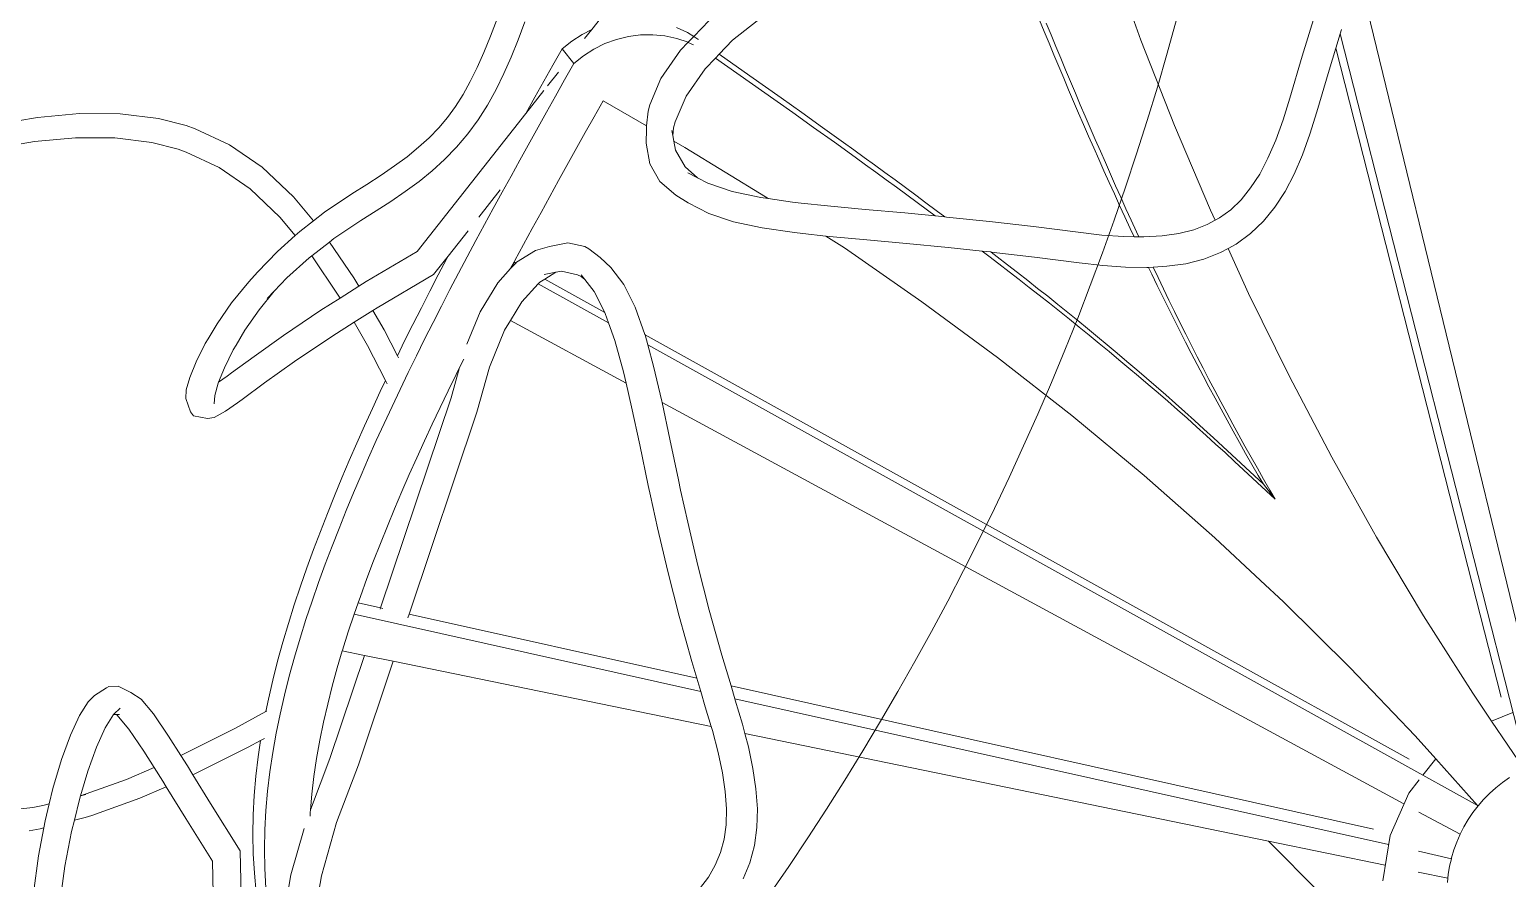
# Model space of a CAD drawing. Header units: millimetres. Extents: x 930469 to 1523124, y -120375 to 411163.
# Drawn here: x 1427093 to 1427715, y -42113 to -41756 of the extents above; entities that cross this region are included whole.
import ezdxf

# ---------------------------------------------------------------- set-up
doc = ezdxf.new("R2010")
doc.units = ezdxf.units.MM
doc.linetypes.add('HIDDEN', pattern=[0.75, 0.5, -0.25])
for name, color, linetype, lineweight in [('A-NET KHUAT', 8, 'HIDDEN', 0), ('A-NET THAY', 8, 'Continuous', 0), ('xr', 8, 'Continuous', 0)]:
    doc.layers.add(name, color=color, linetype=linetype, lineweight=lineweight)

# ---------------------------------------------------------------- blocks, each defined once
blk = doc.blocks.new('zzz')
at = {"layer": 'xr', "ltscale": 3}
for p, q in [((1233627.6, 16659), (1233621.5, 16694.8)), ((1233647.9, 16656.6), (1233641.6, 16693.2)), ((1233064, 16685.4), (1233066.8, 16660.4)), ((1233025.9, 16655.8), (1232994.5, 16660)), ((1233047.1, 16663.7), (1233048.8, 16654.3)), ((1233066.8, 16660.4), (1233068.3, 16652.1)), ((1233630.8, 16624.4), (1233627.6, 16659)), ((1233651.2, 16621.1), (1233647.9, 16656.6)), ((1233049.5, 16651.3), (1233025.9, 16655.8)), ((1233048.8, 16654.3), (1233049.5, 16651.3)), ((1233055.5, 16650.2), (1233049.5, 16651.3)), ((1233069.7, 16646.7), (1233055.5, 16650.2)), ((1233068.3, 16652.1), (1233069.7, 16646.7)), ((1233082.7, 16643.5), (1233069.7, 16646.7)), ((1233107, 16636.3), (1233082.7, 16643.5)), ((1232986.2, 16637.6), (1233017.2, 16633.4)), ((1233017.2, 16633.4), (1233046.4, 16627.9)), ((1233127.6, 16628.8), (1233107, 16636.3)), ((1233046.4, 16627.9), (1233056.1, 16625.5)), ((1233056.1, 16625.5), (1233058.4, 16616.5)), ((1233056.1, 16625.5), (1233073.3, 16621.3)), ((1233073.3, 16621.3), (1233076.4, 16620.4)), ((1233076.4, 16620.4), (1233077.6, 16615.7)), ((1233076.4, 16620.4), (1233090.3, 16581.5)), ((1233076.4, 16620.4), (1233097.2, 16614.2)), ((1233144.1, 16621.3), (1233127.6, 16628.8)), ((1233155.7, 16614), (1233144.1, 16621.3)), ((1233630.6, 16591.4), (1233630.8, 16624.4)), ((1233651, 16586.9), (1233651.2, 16621.1)), ((1233060, 16610.8), (1233058.4, 16616.5)), ((1233060, 16610.8), (1233074.5, 16570.4)), ((1233097.2, 16614.2), (1233117.6, 16606.8)), ((1233117.6, 16606.8), (1233133.8, 16599.5)), ((1233160.9, 16608.4), (1233155.7, 16614)), ((1233167.5, 16598.3), (1233160.9, 16608.4)), ((1233133.8, 16599.5), (1233144.9, 16592.4)), ((1233168.5, 16596.4), (1233167.5, 16598.3)), ((1233169, 16588.5), (1233168.5, 16596.4)), ((1233090.3, 16581.5), (1233100.5, 16558.3)), ((1233132.8, 16579.5), (1233144.8, 16589.7)), ((1233144.8, 16589.7), (1233145, 16590)), ((1233145, 16590), (1233144.9, 16592.4)), ((1233144.9, 16592.4), (1233145.2, 16592.2)), ((1233145.1, 16587.5), (1233145, 16590)), ((1233145.2, 16592.2), (1233150.3, 16586.8)), ((1233163.6, 16577.8), (1233169, 16588.5)), ((1233626.7, 16560.3), (1233630.6, 16591.4)), ((1233646.9, 16554.5), (1233651, 16586.9)), ((1233074.5, 16570.4), (1233084.2, 16548.2)), ((1233114.2, 16566.9), (1233132.8, 16579.5)), ((1233145.7, 16558.8), (1233157.9, 16569.1)), ((1233157.9, 16569.1), (1233163.6, 16577.8)), ((1233089, 16551.1), (1233100.5, 16558.3)), ((1233100.5, 16558.3), (1233114.2, 16566.9)), ((1233126.9, 16546.1), (1233145.7, 16558.8)), ((1233621, 16538.1), (1233626.7, 16560.3)), ((1233057.4, 16531.6), (1233084.2, 16548.2)), ((1233084.2, 16548.2), (1233089, 16551.1)), ((1233110.5, 16535.8), (1233126.9, 16546.1)), ((1233641, 16531.4), (1233646.9, 16554.5)), ((1233021.4, 16509.2), (1233057.4, 16531.6)), ((1233101.7, 16530.2), (1233110.5, 16535.8)), ((1233110.5, 16535.8), (1233133.2, 16490.4)), ((1233399.9, 16527.6), (1233411.2, 16531.6)), ((1233418.4, 16531.2), (1233411.2, 16531.6)), ((1233618.6, 16531.2), (1233621, 16538.1)), ((1233638.3, 16523.6), (1233641, 16531.4)), ((1233070, 16510.7), (1233094.2, 16525.6)), ((1233094.2, 16525.6), (1233101.7, 16530.2)), ((1233094.2, 16525.6), (1233117.4, 16479.1)), ((1233394.3, 16513.3), (1233396.5, 16525.2)), ((1233399.9, 16527.6), (1233396.5, 16525.2)), ((1233428.9, 16528.2), (1233418.4, 16531.2)), ((1233442.1, 16522.8), (1233428.9, 16528.2)), ((1233457.4, 16515.2), (1233442.1, 16522.8)), ((1233605.7, 16503.5), (1233618.6, 16531.2)), ((1233624.9, 16494.8), (1233638.3, 16523.6)), ((1233021.4, 16509.2), (1232720.2, 16501.8)), ((1233030.3, 16485.9), (1233070, 16510.7)), ((1233394.3, 16513.3), (1233395.2, 16507.7)), ((1233395.2, 16507.7), (1233400.6, 16498.2)), ((1233406.7, 16507.8), (1233413.7, 16507.3)), ((1233413.7, 16507.3), (1233424.1, 16504.4)), ((1233461.5, 16512.9), (1233457.4, 16515.2)), ((1233474.1, 16505.3), (1233461.5, 16512.9)), ((1233400.6, 16498.2), (1233407.5, 16488.2)), ((1233424.1, 16504.4), (1233425, 16504)), ((1233425, 16504), (1233430, 16496.8)), ((1233425, 16504), (1233437.1, 16499.1)), ((1233430, 16496.8), (1233432.7, 16493)), ((1233437.1, 16499.1), (1233452.2, 16491.6)), ((1233491.6, 16493.1), (1233474.1, 16505.3)), ((1233587.7, 16477.5), (1233605.7, 16503.5)), ((1233605.9, 16467.4), (1233624.9, 16494.8)), ((1233030.3, 16485.9), (1232715, 16478.1)), ((1233133.2, 16490.4), (1233147.5, 16464.2)), ((1233407.5, 16488.2), (1233410.4, 16484.2)), ((1233410.4, 16484.2), (1233424.4, 16465.2)), ((1233432.7, 16493), (1233446.6, 16474.1)), ((1233452.2, 16491.6), (1233456.2, 16489.3)), ((1233456.2, 16489.3), (1233468.7, 16481.8)), ((1233468.7, 16481.8), (1233485.9, 16469.8)), ((1233509.4, 16478.6), (1233491.6, 16493.1)), ((1233011.3, 16473.9), (1232995.1, 16472.3)), ((1233027.7, 16474.9), (1233011.3, 16473.9)), ((1233044, 16475.2), (1233027.7, 16474.9)), ((1233060.4, 16474.9), (1233044, 16475.2)), ((1233076.7, 16474), (1233060.4, 16474.9)), ((1233093, 16472.6), (1233076.7, 16474)), ((1233109.3, 16470.6), (1233093, 16472.6)), ((1233123.2, 16468.6), (1233109.3, 16470.6)), ((1233117.4, 16479.1), (1233123.2, 16468.6)), ((1233446.6, 16474.1), (1233464.3, 16449.4)), ((1233485.9, 16469.8), (1233501.5, 16457.1)), ((1233509.4, 16478.6), (1233517.5, 16471.1)), ((1233535, 16454.5), (1233517.5, 16471.1)), ((1233564, 16452.3), (1233587.7, 16477.5)), ((1233015.2, 16465), (1232998.8, 16464.1)), ((1233031.5, 16465.4), (1233015.2, 16465)), ((1233047.9, 16465.1), (1233031.5, 16465.4)), ((1233064.2, 16464.2), (1233047.9, 16465.1)), ((1233080.5, 16462.7), (1233064.2, 16464.2)), ((1233096.8, 16460.8), (1233080.5, 16462.7)), ((1233113, 16458.4), (1233096.8, 16460.8)), ((1233129.2, 16455.5), (1233113, 16458.4)), ((1233123.2, 16468.6), (1233124.9, 16465.4)), ((1233157.9, 16462), (1233147.5, 16464.2)), ((1233147.5, 16464.2), (1233147.9, 16463.5)), ((1233173.9, 16458.4), (1233157.9, 16462)), ((1233189.9, 16454.3), (1233173.9, 16458.4)), ((1233424.4, 16465.2), (1233442.3, 16440.2)), ((1233501.5, 16457.1), (1233495.4, 16463)), ((1233512.8, 16446.4), (1233501.5, 16457.1)), ((1233581.1, 16441), (1233605.9, 16467.4)), ((1232968.9, 16450.2), (1233009.9, 16443.1)), ((1233145.4, 16452.2), (1233129.2, 16455.5)), ((1233161.4, 16448.5), (1233145.4, 16452.2)), ((1233177.4, 16444.5), (1233161.4, 16448.5)), ((1233193.4, 16440.1), (1233177.4, 16444.5)), ((1233205.8, 16449.9), (1233189.9, 16454.3)), ((1233221.7, 16445.2), (1233205.8, 16449.9)), ((1233237.4, 16440.3), (1233221.7, 16445.2)), ((1233464.3, 16449.4), (1233485.5, 16418)), ((1233529.6, 16427.6), (1233512.8, 16446.4)), ((1233548.5, 16439.5), (1233535, 16454.5)), ((1233548.5, 16439.5), (1233564, 16452.3)), ((1233009.9, 16443.1), (1233049, 16431.9)), ((1233209.2, 16435.4), (1233193.4, 16440.1)), ((1233224.9, 16430.4), (1233209.2, 16435.4)), ((1233253, 16435.1), (1233237.4, 16440.3)), ((1233268.5, 16429.7), (1233253, 16435.1)), ((1233442.3, 16440.2), (1233463.5, 16408.7)), ((1233551.9, 16435.6), (1233548.5, 16439.5)), ((1233560.8, 16424.2), (1233551.9, 16435.6)), ((1233560.8, 16424.2), (1233581.1, 16441)), ((1233009.2, 16417.4), (1232975, 16423.4)), ((1233062.6, 16426.8), (1233059.3, 16427)), ((1233064.7, 16426.7), (1233062.6, 16426.8)), ((1233064.7, 16426.7), (1233108, 16410.2)), ((1233077.8, 16425.5), (1233064.7, 16426.7)), ((1233092.9, 16423.7), (1233077.8, 16425.5)), ((1233108.1, 16421.4), (1233092.9, 16423.7)), ((1233123.3, 16418.7), (1233108.1, 16421.4)), ((1233240.5, 16425.2), (1233224.9, 16430.4)), ((1233256.1, 16419.8), (1233240.5, 16425.2)), ((1233271.5, 16414.2), (1233256.1, 16419.8)), ((1233283.9, 16424), (1233268.5, 16429.7)), ((1233299.2, 16418.3), (1233283.9, 16424)), ((1233498.2, 16403.2), (1233531.2, 16425.6)), ((1233531.2, 16425.6), (1233529.6, 16427.6)), ((1233542.9, 16410.5), (1233531.2, 16425.6)), ((1233568.2, 16414.7), (1233560.8, 16424.2)), ((1233054.1, 16404.6), (1233009.2, 16417.4)), ((1233194.8, 16381), (1233108, 16410.2)), ((1233138.5, 16415.6), (1233123.3, 16418.7)), ((1233153.8, 16412.1), (1233138.5, 16415.6)), ((1233169, 16408.3), (1233153.8, 16412.1)), ((1233184.2, 16404.1), (1233169, 16408.3)), ((1233286.7, 16408.4), (1233271.5, 16414.2)), ((1233301.8, 16402.5), (1233286.7, 16408.4)), ((1233314.3, 16412.3), (1233299.2, 16418.3)), ((1233329.3, 16406.3), (1233314.3, 16412.3)), ((1233463.5, 16408.7), (1233475.3, 16389.9)), ((1233485.5, 16418), (1233495.7, 16401.7)), ((1233512.7, 16390), (1233542.9, 16410.5)), ((1233545.8, 16406.8), (1233542.9, 16410.5)), ((1233583.6, 16391.9), (1233568.2, 16414.7)), ((1233102.7, 16386.1), (1233054.1, 16404.6)), ((1233198.7, 16399.8), (1233184.2, 16404.1)), ((1233194.8, 16381), (1233198.7, 16399.8)), ((1233199.3, 16399.6), (1233198.7, 16399.8)), ((1233214.5, 16394.9), (1233199.3, 16399.6)), ((1233229.5, 16389.8), (1233214.5, 16394.9)), ((1233316.8, 16396.5), (1233301.8, 16402.5)), ((1233331.7, 16390.3), (1233316.8, 16396.5)), ((1233344.2, 16400.1), (1233329.3, 16406.3)), ((1233359, 16393.9), (1233344.2, 16400.1)), ((1233495.7, 16401.7), (1233498.2, 16403.2)), ((1233495.7, 16401.7), (1233505.7, 16385.9)), ((1233561.1, 16384.1), (1233545.8, 16406.8)), ((1233189.9, 16356.9), (1233102.7, 16386.1)), ((1233164.5, 16097.9), (1233229.5, 16389.8)), ((1233239.1, 16386.5), (1233229.5, 16389.8)), ((1233234.9, 16367.6), (1233239.1, 16386.5)), ((1233244.5, 16384.6), (1233239.1, 16386.5)), ((1233259.5, 16379.1), (1233244.5, 16384.6)), ((1233346.5, 16384), (1233331.7, 16390.3)), ((1233361.1, 16377.7), (1233346.5, 16384)), ((1233373.6, 16387.5), (1233359, 16393.9)), ((1233388.2, 16381), (1233373.6, 16387.5)), ((1233455.8, 16378.5), (1233475.3, 16389.9)), ((1233475.3, 16389.9), (1233485.3, 16374)), ((1233505.7, 16385.9), (1233512.7, 16390)), ((1233505.7, 16385.9), (1233509.6, 16379.7)), ((1233569.2, 16371.3), (1233561.1, 16384.1)), ((1233591.5, 16379.2), (1233583.6, 16391.9)), ((1233189.9, 16356.9), (1233194.8, 16381)), ((1233274.3, 16373.5), (1233259.5, 16379.1)), ((1233289.1, 16367.7), (1233274.3, 16373.5)), ((1233375.7, 16371.2), (1233361.1, 16377.7)), ((1233390.1, 16364.6), (1233375.7, 16371.2)), ((1233402.6, 16374.4), (1233388.2, 16381)), ((1233417, 16367.8), (1233402.6, 16374.4)), ((1233426.2, 16363.4), (1233455.8, 16378.5)), ((1233469, 16364.5), (1233485.3, 16374)), ((1233485.3, 16374), (1233487.6, 16370.4)), ((1233487.6, 16370.4), (1233515.6, 16322.9)), ((1233509.6, 16379.7), (1233534.9, 16336.7)), ((1233577.2, 16358.8), (1233569.2, 16371.3)), ((1233599.3, 16367.2), (1233591.5, 16379.2)), ((1233233.6, 16368), (1233234.9, 16367.6)), ((1233234.4, 16365.6), (1233234.9, 16367.6)), ((1233411.8, 16308.2), (1233234.9, 16367.6)), ((1233303.7, 16361.8), (1233289.1, 16367.7)), ((1233318.3, 16355.8), (1233303.7, 16361.8)), ((1233404.5, 16357.9), (1233390.1, 16364.6)), ((1233418.8, 16351.2), (1233404.5, 16357.9)), ((1233426.2, 16363.4), (1233417, 16367.8)), ((1233423.6, 16362.1), (1233426.2, 16363.4)), ((1233447.1, 16353.4), (1233469, 16364.5)), ((1233585.4, 16346.8), (1233577.2, 16358.8)), ((1233607, 16355.8), (1233599.3, 16367.2)), ((1233134.8, 16089.1), (1233189.9, 16356.9)), ((1233332.7, 16349.7), (1233318.3, 16355.8)), ((1233347.1, 16343.4), (1233332.7, 16349.7)), ((1233433, 16344.4), (1233418.8, 16351.2)), ((1233445.5, 16352.6), (1233447.1, 16353.4)), ((1233459.6, 16347.3), (1233447.1, 16353.4)), ((1233473.6, 16340.3), (1233459.6, 16347.3)), ((1233593.8, 16335.2), (1233585.4, 16346.8)), ((1233614.8, 16345.2), (1233607, 16355.8)), ((1233622.7, 16335.5), (1233614.8, 16345.2)), ((1233175.5, 16101.2), (1233229.5, 16343.6)), ((1233229.5, 16343.6), (1233226.5, 16344.6)), ((1233399.7, 16286.4), (1233229.5, 16343.6)), ((1233361.3, 16337.1), (1233347.1, 16343.4)), ((1233375.5, 16330.6), (1233361.3, 16337.1)), ((1233447.1, 16337.4), (1233433, 16344.4)), ((1233461.1, 16330.5), (1233447.1, 16337.4)), ((1233487.6, 16333.2), (1233473.6, 16340.3)), ((1233501.5, 16326.1), (1233487.6, 16333.2)), ((1233651.1, 16245.3), (1233534.9, 16336.7)), ((1233602.8, 16324.2), (1233593.8, 16335.2)), ((1233630.8, 16326.6), (1233622.7, 16335.5)), ((1233389.6, 16324.1), (1233375.5, 16330.6)), ((1233403.7, 16317.5), (1233389.6, 16324.1)), ((1233475.1, 16323.4), (1233461.1, 16330.5)), ((1233489, 16316.3), (1233475.1, 16323.4)), ((1233515.3, 16319), (1233501.5, 16326.1)), ((1233515.6, 16322.9), (1233531, 16310.7)), ((1233612.5, 16313.6), (1233602.8, 16324.2)), ((1233639.1, 16318.6), (1233630.8, 16326.6)), ((1233417.6, 16310.7), (1233403.7, 16317.5)), ((1233411.8, 16308.2), (1233437.3, 16301)), ((1233431.5, 16303.9), (1233417.6, 16310.7)), ((1233502.9, 16309.1), (1233489, 16316.3)), ((1233516.6, 16301.9), (1233502.9, 16309.1)), ((1233529.1, 16311.7), (1233515.3, 16319)), ((1233531, 16310.7), (1233529.1, 16311.7)), ((1233552.4, 16293.9), (1233531, 16310.7)), ((1233622.9, 16303.6), (1233612.5, 16313.6)), ((1233647.8, 16311.2), (1233639.1, 16318.6)), ((1233657.1, 16304.4), (1233647.8, 16311.2)), ((1233437.3, 16301), (1233431.5, 16303.9)), ((1233444.4, 16297.5), (1233437.3, 16301)), ((1233456.9, 16294.9), (1233484.1, 16283.8)), ((1233530.4, 16294.6), (1233516.6, 16301.9)), ((1233634, 16294.2), (1233622.9, 16303.6)), ((1233667.1, 16298.1), (1233657.1, 16304.4)), ((1233678, 16292), (1233667.1, 16298.1)), ((1233437.5, 16275.9), (1233399.7, 16286.4)), ((1233484.1, 16283.8), (1233508.7, 16268.9)), ((1233544.1, 16287.3), (1233530.4, 16294.6)), ((1233557.7, 16280), (1233544.1, 16287.3)), ((1233586.9, 16266.8), (1233563.9, 16284.9)), ((1233645.9, 16285.5), (1233634, 16294.2)), ((1233658.3, 16277.5), (1233645.9, 16285.5)), ((1233689.8, 16286.2), (1233678, 16292)), ((1233702.6, 16280.6), (1233689.8, 16286.2)), ((1233468.7, 16263.1), (1233437.5, 16275.9)), ((1233571.3, 16272.6), (1233557.7, 16280)), ((1233584.9, 16265.2), (1233571.3, 16272.6)), ((1233671.3, 16270.3), (1233658.3, 16277.5)), ((1233684.8, 16263.7), (1233671.3, 16270.3)), ((1233716.4, 16275.1), (1233702.6, 16280.6)), ((1233731, 16269.5), (1233716.4, 16275.1)), ((1233424.2, 16160.8), (1233476.9, 16258.1)), ((1233476.9, 16258.1), (1233468.7, 16263.1)), ((1233492.5, 16248.7), (1233476.9, 16258.1)), ((1233508.7, 16268.9), (1233520.6, 16258)), ((1233526, 16255.1), (1233520.6, 16258)), ((1233520.6, 16258), (1233525.2, 16253.7)), ((1233598.4, 16257.7), (1233584.9, 16265.2)), ((1233611.9, 16250.3), (1233598.4, 16257.7)), ((1233698.7, 16257.6), (1233684.8, 16263.7)), ((1233713.3, 16251.8), (1233698.7, 16257.6)), ((1233507.6, 16234.7), (1233492.5, 16248.7)), ((1233525.2, 16253.7), (1233526, 16255.1)), ((1233525.2, 16253.7), (1233525.9, 16253.1)), ((1233525.9, 16253.1), (1233535.9, 16237.2)), ((1233527.3, 16254.4), (1233526, 16255.1)), ((1233540.8, 16247.1), (1233527.3, 16254.4)), ((1233554.3, 16239.8), (1233540.8, 16247.1)), ((1233652.3, 16227.8), (1233611.9, 16250.3)), ((1233670.5, 16230.1), (1233651.1, 16245.3)), ((1233664.8, 16237.7), (1233651.1, 16245.3)), ((1233728.4, 16246), (1233713.3, 16251.8)), ((1233474.8, 16175.5), (1233507.6, 16234.7)), ((1233509.1, 16233.4), (1233507.6, 16234.7)), ((1233511.7, 16229.3), (1233509.1, 16233.4)), ((1233539.1, 16225.3), (1233535.9, 16237.2)), ((1233567.8, 16232.4), (1233554.3, 16239.8)), ((1233678.4, 16230.1), (1233664.8, 16237.7)), ((1233483.6, 16178.8), (1233511.7, 16229.3)), ((1233517.5, 16219.9), (1233511.7, 16229.3)), ((1233515.5, 16229.9), (1233517.5, 16219.9)), ((1233539.1, 16225.3), (1233542.3, 16209.8)), ((1233581.3, 16225), (1233567.8, 16232.4)), ((1233594.7, 16217.6), (1233581.3, 16225)), ((1233665.9, 16220.3), (1233652.3, 16227.8)), ((1233679.5, 16212.6), (1233665.9, 16220.3)), ((1233674.4, 16227), (1233686.1, 16217.8)), ((1233692, 16222.5), (1233678.4, 16230.1)), ((1233705.7, 16214.6), (1233692, 16222.5)), ((1233518.5, 16215.2), (1233515.4, 16201.6)), ((1233517.5, 16219.9), (1233518.5, 16215.2)), ((1233542.3, 16209.8), (1233539.1, 16195.6)), ((1233594.7, 16217.6), (1233635.1, 16195.2)), ((1233693.2, 16204.7), (1233679.5, 16212.6)), ((1233705.7, 16214.6), (1233693.2, 16204.7)), ((1233705.7, 16214.6), (1233712.2, 16206.5)), ((1233511.5, 16195.6), (1233501.2, 16187.7)), ((1233513.8, 16198.5), (1233511.5, 16195.6)), ((1233515.2, 16198.5), (1233511.5, 16195.6)), ((1233515.4, 16201.6), (1233513.8, 16198.5)), ((1233539.1, 16195.6), (1233537.3, 16192.1)), ((1233648.5, 16187.7), (1233635.1, 16195.2)), ((1233693.2, 16204.7), (1233699.7, 16196.7)), ((1233699.7, 16196.7), (1233705.4, 16187.9)), ((1233712.2, 16206.5), (1233717.8, 16197.7)), ((1233714.2, 16195.7), (1233721.8, 16189.7)), ((1233717.8, 16197.7), (1233721.8, 16189.7)), ((1233501.2, 16187.7), (1233483.6, 16178.8)), ((1233537.3, 16192.1), (1233529.9, 16182.7)), ((1233661.9, 16180.2), (1233648.5, 16187.7)), ((1233705.4, 16187.9), (1233710, 16178.6)), ((1233775.9, 16147.2), (1233721.8, 16189.7)), ((1233474.8, 16175.5), (1233459.9, 16170.2)), ((1233482.6, 16178.3), (1233474.8, 16175.5)), ((1233483.6, 16178.8), (1233482.6, 16178.3)), ((1233521.4, 16173.7), (1233507.2, 16162.6)), ((1233521.4, 16173.7), (1233529.9, 16182.7)), ((1233640.9, 16143.5), (1233661.9, 16180.2)), ((1233710, 16178.6), (1233713.5, 16168.8)), ((1233424.2, 16160.8), (1233404.1, 16156.1)), ((1233433.5, 16162.9), (1233424.2, 16160.8)), ((1233459.9, 16170.2), (1233433.5, 16162.9)), ((1233507.2, 16162.6), (1233488.2, 16153.1)), ((1233713.5, 16168.8), (1233716, 16158.8)), ((1233716, 16158.8), (1233717.3, 16148.5)), ((1233372.1, 16149.3), (1233338, 16142.2)), ((1233404.1, 16156.1), (1233372.1, 16149.3)), ((1233488.2, 16153.1), (1233465.1, 16144.9)), ((1233717.3, 16148.5), (1233717.5, 16138.2)), ((1233093.9, 15489.7), (1233456.4, 16142.5)), ((1233464.7, 16144.8), (1233197.3, 15663.1)), ((1233302.3, 16134.4), (1233265.4, 16125.7)), ((1233329.2, 16140.3), (1233302.3, 16134.4)), ((1233338, 16142.2), (1233329.2, 16140.3)), ((1233438.5, 16137.6), (1233408.9, 16130.7)), ((1233456.4, 16142.5), (1233438.5, 16137.6)), ((1233464.7, 16144.8), (1233456.4, 16142.5)), ((1233465.1, 16144.9), (1233464.7, 16144.8)), ((1233594, 16132.3), (1233608.7, 16140.7)), ((1233608.7, 16140.7), (1233626.2, 16143.8)), ((1233626.2, 16143.8), (1233638.3, 16143.7)), ((1233638.3, 16143.7), (1233640.9, 16143.5)), ((1233640.9, 16143.5), (1233653.1, 16142.2)), ((1233653.1, 16142.2), (1233658.4, 16140.8)), ((1233658.4, 16140.8), (1233680.6, 16131.4)), ((1233717.5, 16138.2), (1233716.5, 16128)), ((1233158.7, 15670.1), (1233407.8, 16130.5)), ((1233265.4, 16125.7), (1233227.8, 16116)), ((1233376.8, 16123.9), (1233342.7, 16116.7)), ((1233407.8, 16130.5), (1233376.8, 16123.9)), ((1233408.9, 16130.7), (1233407.8, 16130.5)), ((1233582.3, 16119), (1233594, 16132.3)), ((1233627.8, 16120.5), (1233632.6, 16121.4)), ((1233632.6, 16121.4), (1233636.9, 16122.1)), ((1233639.1, 16120.7), (1233632.6, 16121.4)), ((1233644.1, 16119.4), (1233639.1, 16120.7)), ((1233680.6, 16131.4), (1233704.6, 16114.9)), ((1233716.5, 16128), (1233714.4, 16118)), ((1233227.8, 16116), (1233189.7, 16105.5)), ((1233307.1, 16108.9), (1233270.4, 16100.3)), ((1233333.9, 16114.9), (1233307.1, 16108.9)), ((1233342.7, 16116.7), (1233333.9, 16114.9)), ((1233566.9, 16091.2), (1233576, 16108.5)), ((1233576, 16108.5), (1233582.3, 16119)), ((1233581.1, 16043.4), (1233622.5, 16111.2)), ((1233596.9, 16100.5), (1233606.3, 16111.1)), ((1233596.9, 16100.5), (1233601.3, 16108.9)), ((1233606.3, 16111.1), (1233620.3, 16119.2)), ((1233620.3, 16119.2), (1233627.8, 16120.5)), ((1233622.5, 16111.2), (1233627.8, 16120.5)), ((1233665.7, 16110.3), (1233644.1, 16119.4)), ((1233688.9, 16094.3), (1233665.7, 16110.3)), ((1233704.6, 16114.9), (1233711.2, 16108.6)), ((1233711.1, 16108.4), (1233709.1, 16104.1)), ((1233711.2, 16108.6), (1233711.1, 16108.4)), ((1233714.4, 16118), (1233711.2, 16108.6)), ((1233711.2, 16108.6), (1233716.1, 16103.8)), ((1233719.3, 16109), (1233716.1, 16103.8)), ((1233723.6, 16118.2), (1233719.3, 16109)), ((1233007.9, 16091.4), (1232998.1, 16098.9)), ((1233164.5, 16097.9), (1233151.6, 16094.1)), ((1233175.5, 16101.2), (1233164.5, 16097.9)), ((1233189.7, 16105.5), (1233175.5, 16101.2)), ((1233270.4, 16100.3), (1233233, 16090.7)), ((1233592.4, 16092), (1233596.9, 16100.5)), ((1233713.9, 16100.4), (1233713.4, 16099.9)), ((1233713.5, 16099.8), (1233713.9, 16100.4)), ((1233716.1, 16103.8), (1233713.9, 16100.4)), ((1233716.1, 16103.8), (1233729.5, 16090.8)), ((1233018.1, 16085.6), (1233007.9, 16091.4)), ((1233028.7, 16081.2), (1233018.1, 16085.6)), ((1233113.1, 16083.3), (1233095.9, 16079.6)), ((1233131.6, 16088.1), (1233113.1, 16083.3)), ((1233134.8, 16089.1), (1233131.6, 16088.1)), ((1233151.6, 16094.1), (1233134.8, 16089.1)), ((1233233, 16090.7), (1233195.1, 16080.2)), ((1233560, 16070.3), (1233566.9, 16091.2)), ((1233585.6, 16071.3), (1233592.4, 16092)), ((1233670.5, 16046.7), (1233697.9, 16085.5)), ((1233697.9, 16085.5), (1233688.9, 16094.3)), ((1233701.2, 16082.3), (1233697.9, 16085.5)), ((1233040, 16078.2), (1233028.7, 16081.2)), ((1233052.2, 16076.6), (1233040, 16078.2)), ((1233048.5, 15531.1), (1233169.1, 16072.4)), ((1233065.5, 16076.2), (1233052.2, 16076.6)), ((1233080.1, 16077.3), (1233065.5, 16076.2)), ((1233095.9, 16079.6), (1233080.1, 16077.3)), ((1233169.1, 16072.4), (1233158.1, 16069.1)), ((1233195.1, 16080.2), (1233169.1, 16072.4)), ((1233580.5, 16047.4), (1233585.6, 16071.3)), ((1233701.2, 16082.3), (1233683, 16056.5)), ((1233713, 16071), (1233701.2, 16082.3)), ((1233737.4, 16040), (1233713, 16071)), ((1233020.2, 16056.5), (1233006.6, 16062.1)), ((1233035.4, 15518.7), (1233158.1, 16069.1)), ((1233038.2, 15619.7), (1233129, 16060.7)), ((1233129, 16060.7), (1233117.7, 16057.8)), ((1233136.9, 16062.8), (1233129, 16060.7)), ((1233157.2, 16068.8), (1233136.9, 16062.8)), ((1233158.1, 16069.1), (1233157.2, 16068.8)), ((1233554.9, 16046.1), (1233560, 16070.3)), ((1233034.7, 16052.7), (1233020.2, 16056.5)), ((1233049.9, 16050.6), (1233034.7, 16052.7)), ((1233065.7, 16050.2), (1233049.9, 16050.6)), ((1233082.3, 16051.4), (1233065.7, 16050.2)), ((1233099.6, 16054), (1233082.3, 16051.4)), ((1233117.7, 16057.8), (1233099.6, 16054)), ((1233550.9, 16019), (1233554.9, 16046.1)), ((1233579.6, 16041), (1233580.5, 16047.4)), ((1233651.9, 16020.4), (1233670.5, 16046.7)), ((1233683, 16056.5), (1233664.4, 16030.2)), ((1233576.6, 16020.5), (1233579.6, 16041)), ((1233579.6, 16041), (1233581.1, 16043.4)), ((1233664.4, 16030.2), (1233651.9, 16012.7)), ((1233548, 15992.4), (1233550, 16011.9)), ((1233550, 16011.9), (1233550.9, 16019)), ((1233573.4, 15991.1), (1233575.7, 16013.4)), ((1233575.7, 16013.4), (1233576.6, 16020.5)), ((1233651.9, 16020.4), (1233639.4, 16002.8)), ((1233651.9, 16012.7), (1233639.4, 15995.2)), ((1233639.4, 16002.8), (1233626.9, 15985.3)), ((1233537.9, 15976.9), (1233548, 15992.4)), ((1233544.7, 15957.9), (1233547.7, 15989.5)), ((1233547.7, 15989.5), (1233548, 15992.4)), ((1233570.4, 15959.4), (1233573.4, 15991.1)), ((1233626.9, 15985.3), (1233614.3, 15967.9)), ((1233626.8, 15977.7), (1233639.4, 15995.2)), ((1233492.7, 15911.6), (1233537.9, 15976.9)), ((1233620.5, 15969), (1233626.8, 15977.7)), ((1233567.4, 15925.9), (1233570.4, 15959.4)), ((1233601.7, 15950.4), (1233608, 15959.1)), ((1233607.9, 15951.6), (1233614.2, 15960.3)), ((1233608, 15959.1), (1233614.3, 15967.9)), ((1233614.2, 15960.3), (1233620.5, 15969)), ((1233541.7, 15924.5), (1233544.7, 15957.9)), ((1233595.4, 15941.7), (1233601.7, 15950.4)), ((1233601.5, 15942.9), (1233607.9, 15951.6)), ((1233588.8, 15925.5), (1233595.2, 15934.2)), ((1233589, 15933), (1233595.4, 15941.7)), ((1233595.2, 15934.2), (1233601.5, 15942.9)), ((1233538.4, 15889.6), (1233541.7, 15924.5)), ((1233564.9, 15900.3), (1233567.4, 15925.9)), ((1233576.3, 15915.7), (1233582.7, 15924.3)), ((1233582.4, 15916.8), (1233588.8, 15925.5)), ((1233582.7, 15924.3), (1233589, 15933)), ((1233445.7, 15847.8), (1233492.7, 15911.6)), ((1233569.9, 15907), (1233576.3, 15915.7)), ((1233576, 15908.2), (1233582.4, 15916.8)), ((1233564.2, 15892.4), (1233564.9, 15900.3)), ((1233564.2, 15892.4), (1233569.5, 15899.6)), ((1233564.9, 15900.3), (1233569.9, 15907)), ((1233569.5, 15899.6), (1233576, 15908.2)), ((1233535.3, 15860.9), (1233538.4, 15889.6)), ((1233560.2, 15854.7), (1233564, 15890.9)), ((1233564, 15890.9), (1233564.2, 15892.4)), ((1233531.1, 15855.3), (1233535.3, 15860.9)), ((1233534.6, 15853.6), (1233535.3, 15860.9)), ((1233396.9, 15785.4), (1233445.7, 15847.8)), ((1233517.9, 15838.2), (1233524.5, 15846.8)), ((1233523.8, 15839.5), (1233530.4, 15848.1)), ((1233524.5, 15846.8), (1233531.1, 15855.3)), ((1233530.3, 15816.7), (1233534.5, 15853.4)), ((1233530.4, 15848.1), (1233534.5, 15853.4)), ((1233534.5, 15853.4), (1233534.6, 15853.6)), ((1233555.9, 15817.6), (1233560.2, 15854.7)), ((1233511.3, 15829.7), (1233517.9, 15838.2)), ((1233517.2, 15831), (1233523.8, 15839.5)), ((1233503.9, 15814.1), (1233510.5, 15822.5)), ((1233504.7, 15821.2), (1233511.3, 15829.7)), ((1233510.5, 15822.5), (1233517.2, 15831)), ((1233491.4, 15804.2), (1233498.1, 15812.7)), ((1233497.2, 15805.6), (1233503.9, 15814.1)), ((1233498.1, 15812.7), (1233504.7, 15821.2)), ((1233525.5, 15779.2), (1233530.3, 15816.7)), ((1233551.1, 15779.9), (1233555.9, 15817.6)), ((1233729.9, 15812.6), (1233720.1, 15808.6)), ((1233483.6, 15788.8), (1233490.4, 15797.2)), ((1233484.7, 15795.8), (1233491.4, 15804.2)), ((1233490.4, 15797.2), (1233497.2, 15805.6)), ((1233700.5, 15800.4), (1233690.7, 15796.3)), ((1233707.6, 15798.7), (1233697.8, 15794.6)), ((1233710.3, 15804.5), (1233700.5, 15800.4)), ((1233717.4, 15802.8), (1233707.6, 15798.7)), ((1233720.1, 15808.6), (1233710.3, 15804.5)), ((1233727.3, 15806.8), (1233717.4, 15802.8)), ((1233346.3, 15724.4), (1233396.9, 15785.4)), ((1233471.2, 15779), (1233477.9, 15787.4)), ((1233476.9, 15780.4), (1233483.6, 15788.8)), ((1233477.9, 15787.4), (1233484.7, 15795.8)), ((1233671.1, 15788), (1233661.3, 15783.8)), ((1233678.2, 15786.4), (1233668.4, 15782.3)), ((1233680.9, 15792.1), (1233671.1, 15788)), ((1233688, 15790.6), (1233678.2, 15786.4)), ((1233690.7, 15796.3), (1233680.9, 15792.1)), ((1233697.8, 15794.6), (1233688, 15790.6)), ((1233463.2, 15763.8), (1233470, 15772.1)), ((1233464.4, 15770.6), (1233471.2, 15779)), ((1233470, 15772.1), (1233476.9, 15780.4)), ((1233523.2, 15759.1), (1233525.5, 15779.2)), ((1233548.8, 15760.1), (1233551.1, 15779.9)), ((1233641.8, 15775.4), (1233632, 15771.2)), ((1233648.8, 15774), (1233639.1, 15769.8)), ((1233651.5, 15779.6), (1233641.8, 15775.4)), ((1233658.6, 15778.2), (1233648.8, 15774)), ((1233661.3, 15783.8), (1233651.5, 15779.6)), ((1233668.4, 15782.3), (1233658.6, 15778.2)), ((1233450.7, 15753.9), (1233457.5, 15762.3)), ((1233456.3, 15755.5), (1233463.2, 15763.8)), ((1233457.5, 15762.3), (1233464.4, 15770.6)), ((1233547.5, 15741.7), (1233548.8, 15760.1)), ((1233612.6, 15762.6), (1233602.8, 15758.3)), ((1233619.5, 15761.3), (1233609.8, 15757)), ((1233622.3, 15766.9), (1233612.6, 15762.6)), ((1233629.3, 15765.6), (1233619.5, 15761.3)), ((1233632, 15771.2), (1233622.3, 15766.9)), ((1233639.1, 15769.8), (1233629.3, 15765.6)), ((1233442.4, 15738.9), (1233449.3, 15747.2)), ((1233443.8, 15745.6), (1233450.7, 15753.9)), ((1233449.3, 15747.2), (1233456.3, 15755.5)), ((1233521.8, 15740.1), (1233523.2, 15759.1)), ((1233583.4, 15749.5), (1233573.7, 15745.1)), ((1233590.3, 15748.4), (1233580.6, 15744.1)), ((1233593.1, 15753.9), (1233583.4, 15749.5)), ((1233600.1, 15752.7), (1233590.3, 15748.4)), ((1233602.8, 15758.3), (1233593.1, 15753.9)), ((1233609.8, 15757), (1233600.1, 15752.7)), ((1233713, 15727.1), (1233785.7, 15753.5)), ((1233429.9, 15729.1), (1233436.8, 15737.3)), ((1233435.4, 15730.7), (1233442.4, 15738.9)), ((1233436.8, 15737.3), (1233443.8, 15745.6)), ((1233521.5, 15722.1), (1233521.8, 15740.1)), ((1233547.4, 15732.9), (1233547.5, 15741.7)), ((1233554.4, 15736.2), (1233547.4, 15732.9)), ((1233561.3, 15735.3), (1233551.6, 15730.8)), ((1233564.1, 15740.7), (1233554.4, 15736.2)), ((1233570.9, 15739.7), (1233561.3, 15735.3)), ((1233573.7, 15745.1), (1233564.1, 15740.7)), ((1233580.6, 15744.1), (1233570.9, 15739.7)), ((1233293.9, 15664.9), (1233346.3, 15724.4)), ((1233421.3, 15714.4), (1233428.3, 15722.5)), ((1233422.9, 15720.9), (1233429.9, 15729.1)), ((1233428.3, 15722.5), (1233435.4, 15730.7)), ((1233547.2, 15724.8), (1233547.3, 15728.8)), ((1233548.1, 15709.3), (1233547.2, 15724.8)), ((1233547.3, 15728.8), (1233547.4, 15732.9)), ((1233551.6, 15730.8), (1233547.3, 15728.8)), ((1233641, 15698.8), (1233713, 15727.1)), ((1233408.8, 15704.5), (1233415.8, 15712.7)), ((1233414.1, 15706.2), (1233421.3, 15714.4)), ((1233415.8, 15712.7), (1233422.9, 15720.9)), ((1233506.3, 15713.3), (1233496.8, 15708.6)), ((1233513, 15712.7), (1233503.4, 15708.1)), ((1233515.9, 15718), (1233506.3, 15713.3)), ((1233521.8, 15716.9), (1233513, 15712.7)), ((1233521.6, 15720.7), (1233515.9, 15718)), ((1233521.6, 15720.7), (1233521.5, 15722.1)), ((1233521.8, 15716.9), (1233521.6, 15720.7)), ((1233522.5, 15705.2), (1233521.8, 15716.9)), ((1233399.8, 15690), (1233407, 15698.1)), ((1233401.7, 15696.4), (1233408.8, 15704.5)), ((1233407, 15698.1), (1233414.1, 15706.2)), ((1233477.7, 15699.2), (1233468.2, 15694.4)), ((1233484.3, 15698.8), (1233474.7, 15694.1)), ((1233487.2, 15703.9), (1233477.7, 15699.2)), ((1233493.9, 15703.5), (1233484.3, 15698.8)), ((1233496.8, 15708.6), (1233487.2, 15703.9)), ((1233503.4, 15708.1), (1233493.9, 15703.5)), ((1233524.7, 15689.3), (1233522.5, 15705.2)), ((1233550.1, 15695.2), (1233548.1, 15709.3)), ((1233569.8, 15668.5), (1233641, 15698.8)), ((1233387.3, 15680.2), (1233394.5, 15688.3)), ((1233392.6, 15682), (1233399.8, 15690)), ((1233394.5, 15688.3), (1233401.7, 15696.4)), ((1233458.7, 15689.5), (1233449.2, 15684.7)), ((1233465.2, 15689.3), (1233455.7, 15684.5)), ((1233468.2, 15694.4), (1233458.7, 15689.5)), ((1233474.7, 15694.1), (1233465.2, 15689.3)), ((1233528.5, 15674.2), (1233524.7, 15689.3)), ((1233553.3, 15682.5), (1233550.1, 15695.2)), ((1233378.1, 15666), (1233385.3, 15674)), ((1233380.1, 15672.2), (1233387.3, 15680.2)), ((1233385.3, 15674), (1233392.6, 15682)), ((1233430.3, 15674.8), (1233420.9, 15669.8)), ((1233436.7, 15674.8), (1233427.2, 15669.9)), ((1233439.7, 15679.7), (1233430.3, 15674.8)), ((1233446.2, 15679.7), (1233436.7, 15674.8)), ((1233449.2, 15684.7), (1233439.7, 15679.7)), ((1233455.7, 15684.5), (1233446.2, 15679.7)), ((1233534, 15660), (1233528.5, 15674.2)), ((1233557.6, 15671.2), (1233553.3, 15682.5)), ((1233069.8, 15505.7), (1233158.7, 15670.1)), ((1233107.4, 15501.3), (1233197.3, 15663.1)), ((1233257.8, 15626.3), (1233293.9, 15664.9)), ((1233365.6, 15656.2), (1233372.8, 15664.2)), ((1233370.7, 15658.1), (1233378.1, 15666)), ((1233372.8, 15664.2), (1233380.1, 15672.2)), ((1233411.5, 15664.7), (1233402.1, 15659.6)), ((1233417.8, 15664.9), (1233408.4, 15659.9)), ((1233420.9, 15669.8), (1233411.5, 15664.7)), ((1233427.2, 15669.9), (1233417.8, 15664.9)), ((1233537.4, 15653.7), (1233534, 15660)), ((1233561.2, 15664.6), (1233557.6, 15671.2)), ((1233561.2, 15664.6), (1233569.8, 15668.5)), ((1233563.2, 15660.9), (1233561.2, 15664.6)), ((1233570.1, 15651.5), (1233563.2, 15660.9)), ((1233326.5, 15614.1), (1233358.2, 15648.3)), ((1233339, 15624), (1233370.7, 15658.1)), ((1233358.2, 15648.3), (1233365.6, 15656.2)), ((1233383.5, 15649.3), (1233374.2, 15644.1)), ((1233389.6, 15649.8), (1233380.3, 15644.7)), ((1233392.8, 15654.5), (1233383.5, 15649.3)), ((1233399, 15654.9), (1233389.6, 15649.8)), ((1233402.1, 15659.6), (1233392.8, 15654.5)), ((1233408.4, 15659.9), (1233399, 15654.9)), ((1233499.5, 15636.4), (1233537.4, 15653.7)), ((1233541.1, 15646.9), (1233537.4, 15653.7)), ((1233578.5, 15642.8), (1233570.1, 15651.5)), ((1233364.9, 15638.9), (1233355.6, 15633.6)), ((1233371, 15639.5), (1233361.7, 15634.3)), ((1233374.2, 15644.1), (1233364.9, 15638.9)), ((1233380.3, 15644.7), (1233371, 15639.5)), ((1233430.1, 15602.3), (1233499.5, 15636.4)), ((1233550, 15634.8), (1233541.1, 15646.9)), ((1233588.5, 15634.7), (1233578.5, 15642.8)), ((1233239.9, 15607), (1233257.8, 15626.3)), ((1233339, 15624), (1233326.5, 15614.1)), ((1233343.1, 15623.8), (1233333.9, 15618.5)), ((1233346.4, 15628.3), (1233339, 15624)), ((1233352.4, 15629), (1233343.1, 15623.8)), ((1233355.6, 15633.6), (1233346.4, 15628.3)), ((1233361.7, 15634.3), (1233352.4, 15629)), ((1233560.4, 15624), (1233550, 15634.8)), ((1233572.3, 15614.3), (1233560.4, 15624)), ((1233600.2, 15627.1), (1233588.5, 15634.7)), ((1233613.6, 15620.1), (1233600.2, 15627.1)), ((1232995.2, 15576.8), (1233038.2, 15619.7)), ((1233018, 15521.5), (1233038.2, 15619.7)), ((1233333.9, 15618.5), (1233326.5, 15614.1)), ((1233585.6, 15605.7), (1233572.3, 15614.3)), ((1233628.8, 15613.5), (1233613.6, 15620.1)), ((1233645.7, 15607.4), (1233628.8, 15613.5)), ((1233184.2, 15550.8), (1233239.9, 15607)), ((1233361.8, 15566.4), (1233430.1, 15602.3)), ((1233600.2, 15598), (1233585.6, 15605.7)), ((1233616.3, 15591.1), (1233600.2, 15598)), ((1233664.2, 15601.6), (1233645.7, 15607.4)), ((1233699.4, 15591.2), (1233664.2, 15601.6)), ((1233633.8, 15584.8), (1233616.3, 15591.1)), ((1233733.9, 15580.7), (1233699.4, 15591.2)), ((1233652.5, 15578.9), (1233633.8, 15584.8)), ((1233687.6, 15568.5), (1233652.5, 15578.9)), ((1233706.3, 15562.9), (1233284.1, 15455.4)), ((1233298.9, 15531.1), (1233361.8, 15566.4)), ((1233706.3, 15562.9), (1233687.6, 15568.5)), ((1233718.2, 15559.3), (1233706.3, 15562.9)), ((1233100.1, 15401.9), (1233718.2, 15559.3)), ((1233127, 15496.1), (1233184.2, 15550.8)), ((1233721.9, 15558.2), (1233718.2, 15559.3)), ((1233150.6, 15393.5), (1233768.7, 15543.6)), ((1233043.2, 15517.3), (1233005, 15523.3)), ((1233228.1, 15489), (1233294.4, 15528.6)), ((1233294.4, 15528.6), (1233298.9, 15531.1)), ((1233078.8, 15501.6), (1233043.2, 15517.3)), ((1233090.1, 15492.7), (1233078.8, 15501.6)), ((1233007.1, 15468.5), (1233012.3, 15493.6)), ((1233023.6, 15465.6), (1233029.8, 15493.4)), ((1233044.1, 15458.3), (1233062.9, 15493)), ((1233068.1, 15443.2), (1233093.9, 15489.7)), ((1233107.7, 15478.8), (1233093.9, 15489.7)), ((1233107.7, 15478.8), (1233127, 15496.1)), ((1233162.9, 15447.6), (1233228.1, 15489)), ((1233068.5, 15443.6), (1233107.7, 15478.8)), ((1233007.1, 15468.5), (1233003.4, 15468.9)), ((1233010.4, 15468.2), (1233007.1, 15468.5)), ((1233017.3, 15467.1), (1233010.4, 15468.2)), ((1233023.6, 15465.6), (1233017.3, 15467.1)), ((1233023.8, 15465.8), (1233023.6, 15465.6)), ((1233024.2, 15465.5), (1233023.6, 15465.6)), ((1233031, 15463.5), (1233024.2, 15465.5)), ((1233037.6, 15461.1), (1233031, 15463.5)), ((1233044.1, 15458.3), (1233037.6, 15461.1)), ((1233050.5, 15455.1), (1233044.1, 15458.3)), ((1233050.5, 15455.1), (1233056.6, 15451.5)), ((1233062.5, 15447.5), (1233056.6, 15451.5)), ((1233159.5, 15423.6), (1233284.1, 15455.4)), ((1233068.1, 15443.2), (1233062.5, 15447.5)), ((1233068.1, 15443.2), (1233068.5, 15443.6)), ((1233073.5, 15438.5), (1233068.1, 15443.2)), ((1233078.6, 15433.5), (1233073.5, 15438.5)), ((1233139.3, 15431.7), (1233162.9, 15447.6)), ((1233078.6, 15433.5), (1233083.3, 15428.2)), ((1233087.8, 15422.6), (1233083.3, 15428.2)), ((1233098.9, 15404.4), (1233139.3, 15431.7)), ((1233146.7, 15414), (1233139.3, 15431.7)), ((1233091.9, 15416.8), (1233087.8, 15422.6))]:
    blk.add_line(p, q, dxfattribs=at)

msp = doc.modelspace()

# ---------------------------------------------------------------- linework, layer by layer
at = {"layer": 'A-NET THAY', "ltscale": 3}
for radius in [1500, 1200]:
    msp.add_circle((1426417.73, -41437.41), radius, dxfattribs=at)

# ---------------------------------------------------------------- block references
at = {"layer": 'A-NET KHUAT', "xscale": 0.5, "yscale": 0.5, "zscale": 0.5, "rotation": 90}
msp.add_blockref('zzz', (1435424.69, -658616.87), dxfattribs=at)

doc.saveas('drawing.dxf')
